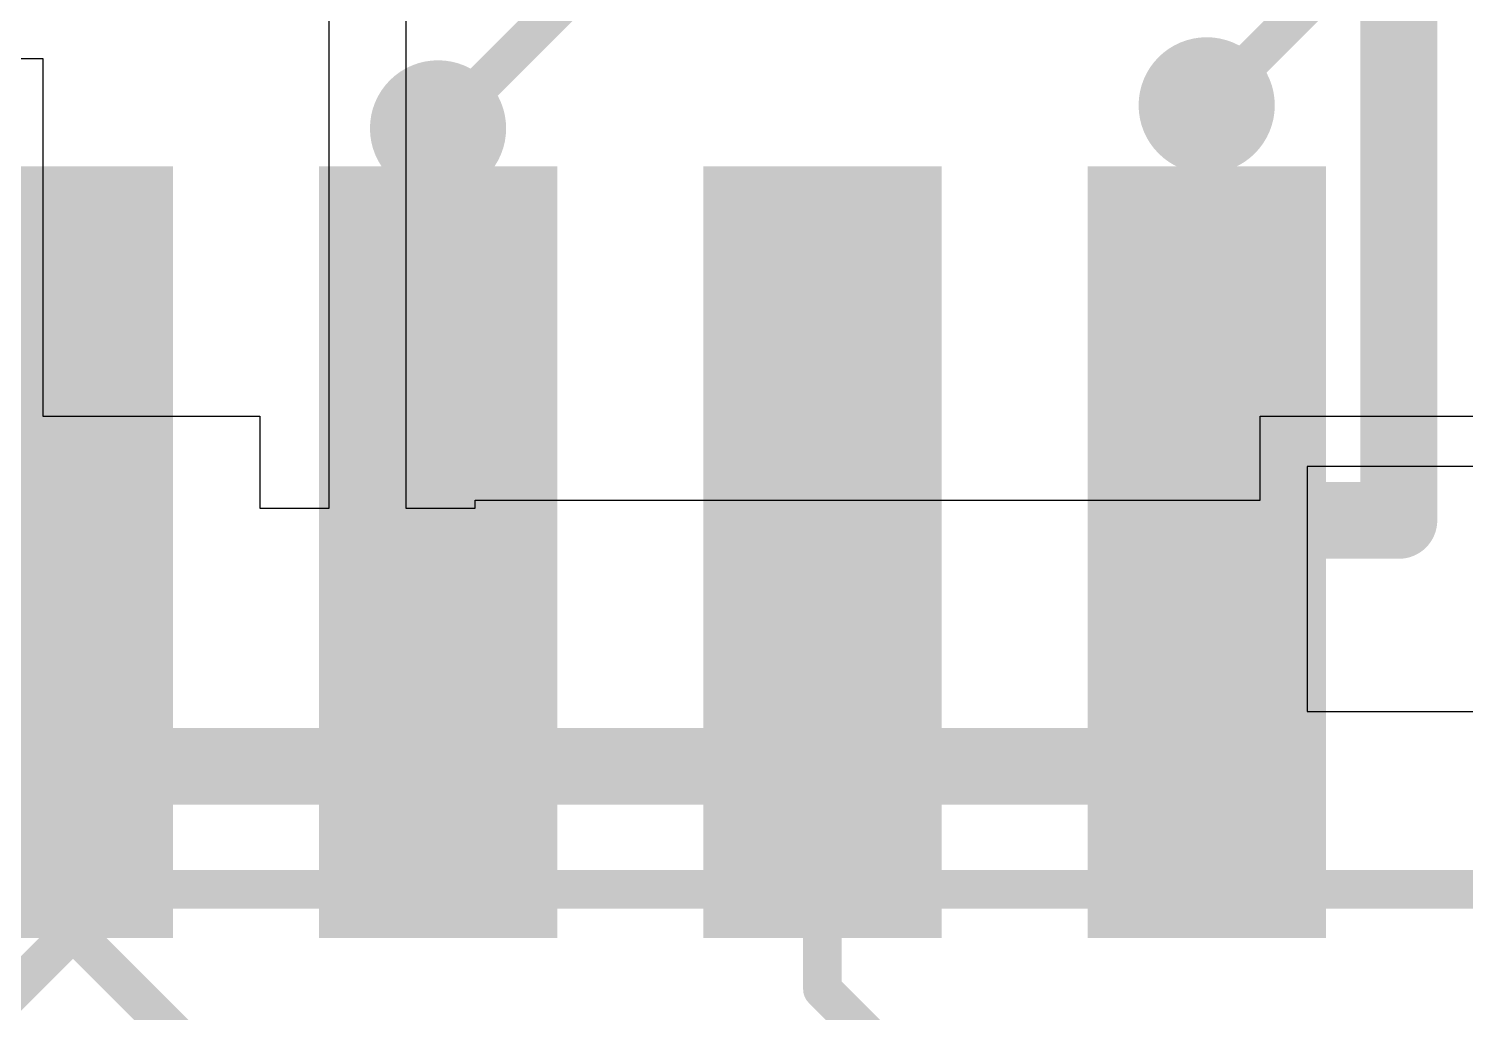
# Model space of a CAD drawing. Extents: x 215 to 281, y 31 to 138.
# Drawn here: x 249.752 to 254.499, y 71.298 to 74.548 of the extents above; entities that cross this region are included whole.
import ezdxf

# ---------------------------------------------------------------- set-up
doc = ezdxf.new("R2010")
doc.units = 0
doc.layers.get('0').update_dxf_attribs({"linetype": 'CONTINUOUS'})
for name, color, linetype in [('BOTTOMLAYER', 5, 'CONTINUOUS'), ('BOTTOMPASTE', 16, 'CONTINUOUS'), ('BOTTOMSOLDER', 6, 'CONTINUOUS'), ('CONNECTLAYER', 7, 'CONTINUOUS'), ('MECHANICAL16', 56, 'CONTINUOUS'), ('MIDLAYER1', 16, 'CONTINUOUS'), ('MIDLAYER14', 9, 'CONTINUOUS'), ('MULTILAYER', 9, 'CONTINUOUS'), ('VIAHOLELAYER', 16, 'CONTINUOUS')]:
    doc.layers.add(name, color=color, linetype=linetype)

# ---------------------------------------------------------------- blocks, each defined once
blk = doc.blocks.new('LENSMOUNT_LARGE_M12_12')
at = {"layer": 'MECHANICAL16', "const_width": 0.127}
for points in [[(6.9088, 10.0076), (10.0076, 6.9088)], [(10.0076, 6.9088), (10.0076, 2.0066)]]:
    blk.add_lwpolyline(points, dxfattribs=at)
at = {"layer": 'MECHANICAL16', "const_width": 0.0635}
blk.add_lwpolyline([(9.9758, 6.9088, 1), (10.0394, 6.9088, 1)], format="xyb", close=True, dxfattribs=at)
blk.add_lwpolyline([(9.9758, 6.9088, 1), (10.0394, 6.9088, 1)], format="xyb", close=True, dxfattribs=at)
blk = doc.blocks.new('FTSH_105_01_XXX_DV_K_B_89')
at = {"layer": 'BOTTOMLAYER'}
for points in [[(-1.6383, -0.5824), (-1.6383, -3.0824), (-0.9017, -0.5824), (-0.9017, -3.0824)], [(-0.3683, -0.5824), (-0.3683, -3.0824), (0.3683, -0.5824), (0.3683, -3.0824)], [(0.9017, -0.5824), (0.9017, -3.0824), (1.6383, -0.5824), (1.6383, -3.0824)], [(2.1717, -0.5824), (2.1717, -3.0824), (2.9083, -0.5824), (2.9083, -3.0824)]]:
    blk.add_solid(points, dxfattribs=at)
at = {"layer": 'BOTTOMPASTE'}
for points in [[(-1.5367, -0.684), (-1.5367, -2.9808), (-1.0033, -0.684), (-1.0033, -2.9808)], [(-0.2667, -0.684), (-0.2667, -2.9808), (0.2667, -0.684), (0.2667, -2.9808)], [(1.0033, -0.684), (1.0033, -2.9808), (1.5367, -0.684), (1.5367, -2.9808)], [(2.2733, -0.684), (2.2733, -2.9808), (2.8067, -0.684), (2.8067, -2.9808)]]:
    blk.add_solid(points, dxfattribs=at)
at = {"layer": 'BOTTOMSOLDER'}
for points in [[(-1.6637, -0.557), (-1.6637, -3.1078), (-0.8763, -0.557), (-0.8763, -3.1078)], [(-0.3937, -0.557), (-0.3937, -3.1078), (0.3937, -0.557), (0.3937, -3.1078)], [(0.8763, -0.557), (0.8763, -3.1078), (1.6637, -0.557), (1.6637, -3.1078)], [(2.1463, -0.557), (2.1463, -3.1078), (2.9337, -0.557), (2.9337, -3.1078)]]:
    blk.add_solid(points, dxfattribs=at)
at = {"layer": 'MECHANICAL16', "const_width": 0.254}
for points in [[(3.175, -1.7272), (3.175, 1.714)], [(2.54, -1.7272), (3.175, -1.7272)], [(2.54, -2.54), (2.54, -1.7272)], [(-2.54, -2.54), (2.54, -2.54)]]:
    blk.add_lwpolyline(points, dxfattribs=at)
at = {"layer": 'MECHANICAL16', "const_width": 0.127}
for points in [[(2.4765, -1.7272, 1), (2.6035, -1.7272, 1)], [(2.4765, -1.7272, 1), (2.6035, -1.7272, 1)], [(3.1115, -1.7272, 1), (3.2385, -1.7272, 1)], [(3.1115, -1.7272, 1), (3.2385, -1.7272, 1)], [(2.4765, -2.54, 1), (2.6035, -2.54, 1)], [(2.4765, -2.54, 1), (2.6035, -2.54, 1)]]:
    blk.add_lwpolyline(points, format="xyb", close=True, dxfattribs=at)

msp = doc.modelspace()

# ---------------------------------------------------------------- linework, layer by layer
at = {"layer": 'BOTTOMLAYER'}
for points, const_width in [([(253.5319, 74.295, 1), (253.7569, 74.295, 1)], 0.225), ([(250.9919, 74.2188, 1), (251.2169, 74.2188, 1)], 0.225), ([(253.6126, 74.295, 1), (253.6761, 74.295, 1)], 0.0635), ([(251.0727, 74.2188, 1), (251.1361, 74.2188, 1)], 0.0635), ([(249.8026, 72.8182, 1), (249.8662, 72.8182, 1)], 0.0635), ([(251.0727, 72.8182, 1), (251.1361, 72.8182, 1)], 0.0635), ([(252.3426, 72.8182, 1), (252.4061, 72.8182, 1)], 0.0635), ([(253.6126, 72.8182, 1), (253.6761, 72.8182, 1)], 0.0635), ([(249.8026, 71.628, 1), (249.8662, 71.628, 1)], 0.0635), ([(249.8026, 71.628, 1), (249.8662, 71.628, 1)], 0.0635), ([(252.3426, 71.374, 1), (252.4061, 71.374, 1)], 0.0635), ([(252.3426, 71.374, 1), (252.4061, 71.374, 1)], 0.0635)]:
    msp.add_lwpolyline(points, format="xyb", close=True, dxfattribs=dict(at, const_width=const_width))
at = {"layer": 'BOTTOMLAYER', "const_width": 0.127}
for points in [[(253.6444, 72.8182), (253.6444, 74.295)], [(251.1044, 72.8182), (251.1044, 74.2188)], [(249.8344, 71.628), (249.8344, 72.8182)], [(252.3744, 71.374), (252.3744, 72.8182)], [(249.8344, 71.628), (250.4694, 70.993)], [(252.3744, 71.374), (253.2498, 70.4986)]]:
    msp.add_lwpolyline(points, dxfattribs=at)
at = {"layer": 'CONNECTLAYER'}
for p, q in [((250.7442, 73.9412), (250.7442, 74.9191)), ((250.9982, 74.9191), (250.9982, 73.9412)), ((249.6712, 74.4492), (249.7982, 74.4492)), ((249.7982, 74.4492), (249.7982, 73.2681)), ((250.7442, 72.9633), (250.7442, 73.9412)), ((250.9982, 73.9412), (250.9982, 72.9633)), ((249.7982, 73.2681), (250.5156, 73.2681)), ((250.5156, 73.2681), (250.5156, 72.9633)), ((253.8206, 72.9903), (253.8206, 73.2681)), ((253.8206, 73.2681), (254.5588, 73.2681)), ((254.6841, 73.1014), (253.9761, 73.1013)), ((253.9761, 73.1013), (253.9762, 72.2917)), ((250.5156, 72.9633), (250.7442, 72.9633)), ((250.9982, 72.9633), (251.2268, 72.9633)), ((251.2268, 72.9633), (251.2268, 72.9903)), ((251.2268, 72.9903), (252.376, 72.9903)), ((252.376, 72.9903), (252.4998, 72.9903)), ((252.4998, 72.9903), (252.6268, 72.9903)), ((252.6268, 72.9903), (253.1602, 72.9903)), ((253.1602, 72.9903), (253.2872, 72.9903)), ((253.2872, 72.9903), (253.8206, 72.9903)), ((253.9762, 72.2917), (254.6842, 72.2918))]:
    msp.add_line(p, q, dxfattribs=at)
at = {"layer": 'MIDLAYER1', "const_width": 0.225}
for points in [[(253.5319, 74.295, 1), (253.7569, 74.295, 1)], [(250.9919, 74.2188, 1), (251.2169, 74.2188, 1)]]:
    msp.add_lwpolyline(points, format="xyb", close=True, dxfattribs=at)
at = {"layer": 'MIDLAYER14', "const_width": 0.127}
for points in [[(251.1044, 74.2188), (252.6284, 75.7428)], [(253.6444, 74.295), (254.508, 75.1586)]]:
    msp.add_lwpolyline(points, dxfattribs=at)
at = {"layer": 'MIDLAYER14'}
for points, const_width in [([(253.5319, 74.295, 1), (253.7569, 74.295, 1)], 0.225), ([(250.9919, 74.2188, 1), (251.2169, 74.2188, 1)], 0.225), ([(253.6126, 74.295, 1), (253.6761, 74.295, 1)], 0.0635), ([(251.0727, 74.2188, 1), (251.1361, 74.2188, 1)], 0.0635)]:
    msp.add_lwpolyline(points, format="xyb", close=True, dxfattribs=dict(at, const_width=const_width))
at = {"layer": 'MULTILAYER', "const_width": 0.225}
for points in [[(253.5319, 74.295, 1), (253.7569, 74.295, 1)], [(250.9919, 74.2188, 1), (251.2169, 74.2188, 1)]]:
    msp.add_lwpolyline(points, format="xyb", close=True, dxfattribs=at)
at = {"layer": 'VIAHOLELAYER', "const_width": 0.1}
for points in [[(253.5944, 74.295, 1), (253.6944, 74.295, 1)], [(251.0544, 74.2188, 1), (251.1544, 74.2188, 1)]]:
    msp.add_lwpolyline(points, format="xyb", close=True, dxfattribs=at)

# ---------------------------------------------------------------- block references
for name, p, rotation in [('FTSH_105_01_XXX_DV_K_B_89', (251.1044, 74.6506), 360), ('LENSMOUNT_LARGE_M12_12', (256.9464, 61.6966), 90)]:
    msp.add_blockref(name, p, dxfattribs=dict(rotation=rotation))

doc.saveas('drawing.dxf')
